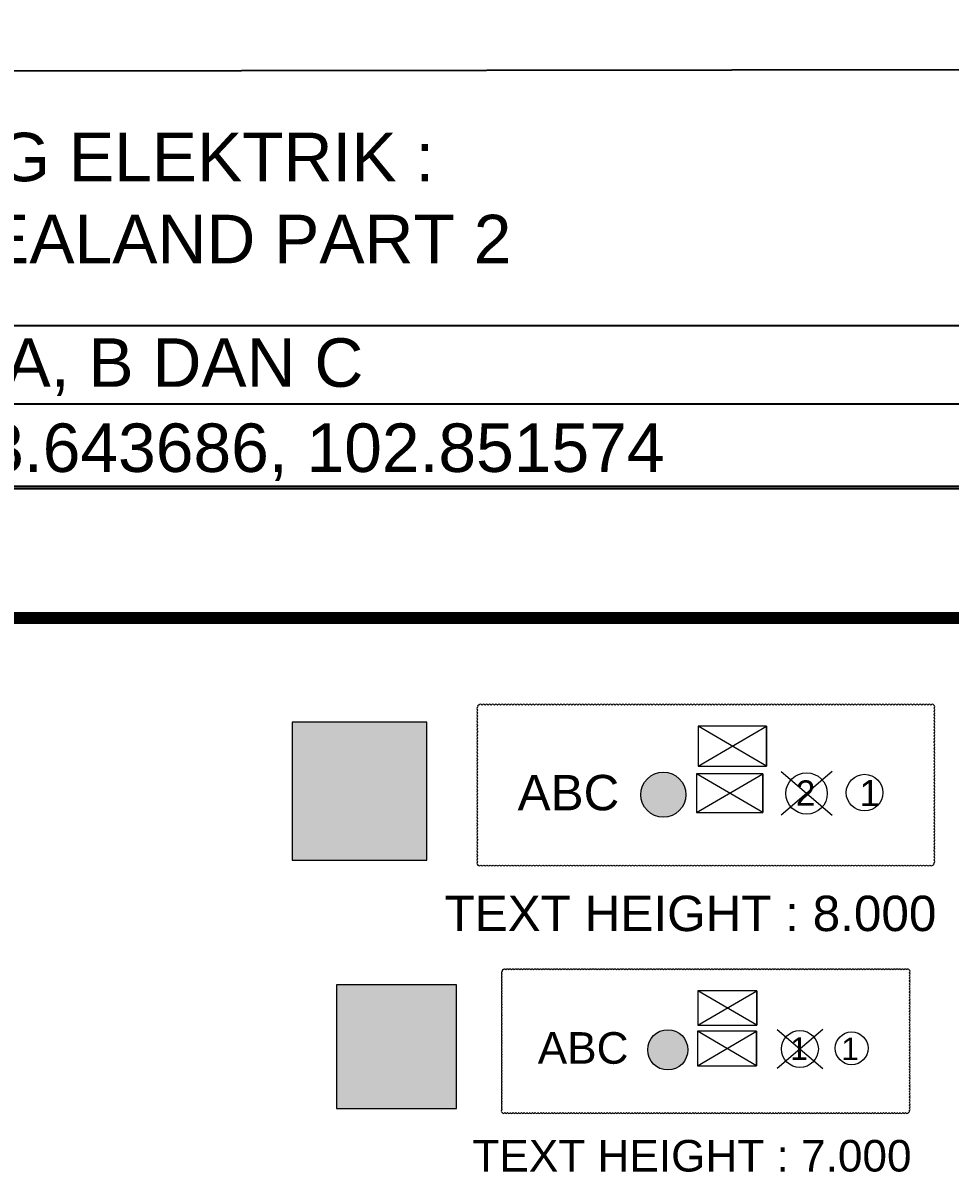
# Model space of a CAD drawing. Header units: inches. Extents: x -2907330 to 774627, y -12404360 to 10502691.
# Drawn here: x 7501.3 to 7711.5, y 2087.7 to 2348.3 of the extents above; entities that cross this region are included whole.
import ezdxf
from ezdxf.enums import TextEntityAlignment as Align

# ---------------------------------------------------------------- set-up
doc = ezdxf.new("R2010")
doc.units = ezdxf.units.IN
doc.header["$MEASUREMENT"] = 0
doc.layers.add('CABLE SERVICE', color=7, linetype='Continuous', lineweight=0)
doc.styles.get("Standard").update_dxf_attribs({"font": 'arial.ttf', "height": 2})
doc.styles.add('style1', font='arial.ttf', dxfattribs={"height": 2})

msp = doc.modelspace()

# ---------------------------------------------------------------- hatches: boundary and pattern name
at = {"lineweight": 0}
h = msp.add_hatch(color=3, dxfattribs=at)
h.dxf.hatch_style = 1
h.paths.add_polyline_path([(7592.88, 2189.71), (7562.37, 2189.71), (7562.37, 2158.35), (7592.88, 2158.35)])
h = msp.add_hatch(color=5, dxfattribs=at)
h.dxf.hatch_style = 1
h.paths.add_polyline_path([(7641.4, 2173.24, 1), (7651.62, 2173.24, 1)])
h = msp.add_hatch(color=3, dxfattribs=at)
h.dxf.hatch_style = 1
h.paths.add_polyline_path([(7599.65, 2130.08), (7572.42, 2130.08), (7572.42, 2102.09), (7599.65, 2102.09)])
h = msp.add_hatch(color=5, dxfattribs=at)
h.dxf.hatch_style = 1
h.paths.add_polyline_path([(7642.96, 2115.37, 1), (7652.08, 2115.37, 1)])

# ---------------------------------------------------------------- linework, layer by layer
at = {"color": 7, "linetype": 'Continuous'}
for p, q in [((5801.01, 2334.93), (7803.2, 2337.82)), ((7192.93, 2279.65), (7803.05, 2279.65)), ((7192.93, 2261.91), (7803.05, 2261.91))]:
    msp.add_line(p, q, dxfattribs=at)
at = {"linetype": 'Continuous', "const_width": 2.7}
msp.add_lwpolyline([(7846.33, 3866.02), (5452.9, 3866.02), (5452.9, 2213.3), (7846.33, 2213.3)], close=True, dxfattribs=at)
for points in [[(5496.19, 3836.72), (7803.05, 3836.72), (7803.05, 2242.6), (5496.19, 2242.6)], [(5496.34, 3837.26), (7803.2, 3837.26), (7803.2, 2243.15), (5496.34, 2243.15)]]:
    msp.add_lwpolyline(points, close=True)
at = {"lineweight": 5}
for points in [[(7604.42, 2157.28, 0.520567), (7605.12, 2157.28, 0.520567), (7605.82, 2157.28, 0.520567), (7606.52, 2157.28, 0.520567), (7607.23, 2157.28, 0.520567), (7607.93, 2157.28, 0.520567), (7608.63, 2157.28, 0.520567), (7609.33, 2157.28, 0.520567), (7610.03, 2157.28, 0.520567), (7610.74, 2157.28, 0.520567), (7611.44, 2157.28, 0.520567), (7612.14, 2157.28, 0.520567), (7612.84, 2157.28, 0.520567), (7613.54, 2157.28, 0.520567), (7614.25, 2157.28, 0.520567), (7614.95, 2157.28, 0.520567), (7615.65, 2157.28, 0.520567), (7616.35, 2157.28, 0.520567), (7617.05, 2157.28, 0.520567), (7617.76, 2157.28, 0.520567), (7618.46, 2157.28, 0.520567), (7619.16, 2157.28, 0.520567), (7619.86, 2157.28, 0.520567), (7620.56, 2157.28, 0.520567), (7621.27, 2157.28, 0.520567), (7621.97, 2157.28, 0.520567), (7622.67, 2157.28, 0.520567), (7623.37, 2157.28, 0.520567), (7624.07, 2157.28, 0.520567), (7624.78, 2157.28, 0.520567), (7625.48, 2157.28, 0.520567), (7626.18, 2157.28, 0.520567), (7626.88, 2157.28, 0.520567), (7627.58, 2157.28, 0.520567), (7628.29, 2157.28, 0.520567), (7628.99, 2157.28, 0.520567), (7629.69, 2157.28, 0.520567), (7630.39, 2157.28, 0.520567), (7631.09, 2157.28, 0.520567), (7631.8, 2157.28, 0.520567), (7632.5, 2157.28, 0.520567), (7633.2, 2157.28, 0.520567), (7633.9, 2157.28, 0.520567), (7634.6, 2157.28, 0.520567), (7635.31, 2157.28, 0.520567), (7636.01, 2157.28, 0.520567), (7636.71, 2157.28, 0.520567), (7637.41, 2157.28, 0.520567), (7638.11, 2157.28, 0.520567), (7638.82, 2157.28, 0.520567), (7639.52, 2157.28, 0.520567), (7640.22, 2157.28, 0.520567), (7640.92, 2157.28, 0.520567), (7641.62, 2157.28, 0.520567), (7642.32, 2157.28, 0.520567), (7643.03, 2157.28, 0.520567), (7643.73, 2157.28, 0.520567), (7644.43, 2157.28, 0.520567), (7645.13, 2157.28, 0.520567), (7645.83, 2157.28, 0.520567), (7646.54, 2157.28, 0.520567), (7647.24, 2157.28, 0.520567), (7647.94, 2157.28, 0.520567), (7648.64, 2157.28, 0.520567), (7649.34, 2157.28, 0.520567), (7650.05, 2157.28, 0.520567), (7650.75, 2157.28, 0.520567), (7651.45, 2157.28, 0.520567), (7652.15, 2157.28, 0.520567), (7652.85, 2157.28, 0.520567), (7653.56, 2157.28, 0.520567), (7654.26, 2157.28, 0.520567), (7654.96, 2157.28, 0.520567), (7655.66, 2157.28, 0.520567), (7656.36, 2157.28, 0.520567), (7657.07, 2157.28, 0.520567), (7657.77, 2157.28, 0.520567), (7658.47, 2157.28, 0.520567), (7659.17, 2157.28, 0.520567), (7659.87, 2157.28, 0.520567), (7660.58, 2157.28, 0.520567), (7661.28, 2157.28, 0.520567), (7661.98, 2157.28, 0.520567), (7662.68, 2157.28, 0.520567), (7663.38, 2157.28, 0.520567), (7664.09, 2157.28, 0.520567), (7664.79, 2157.28, 0.520567), (7665.49, 2157.28, 0.520567), (7666.19, 2157.28, 0.520567), (7666.89, 2157.28, 0.520567), (7667.6, 2157.28, 0.520567), (7668.3, 2157.28, 0.520567), (7669, 2157.28, 0.520567), (7669.7, 2157.28, 0.520567), (7670.4, 2157.28, 0.520567), (7671.11, 2157.28, 0.520567), (7671.81, 2157.28, 0.520567), (7672.51, 2157.28, 0.520567), (7673.21, 2157.28, 0.520567), (7673.91, 2157.28, 0.520567), (7674.62, 2157.28, 0.520567), (7675.32, 2157.28, 0.520567), (7676.02, 2157.28, 0.520567), (7676.72, 2157.28, 0.520567), (7677.42, 2157.28, 0.520567), (7678.13, 2157.28, 0.520567), (7678.83, 2157.28, 0.520567), (7679.53, 2157.28, 0.520567), (7680.23, 2157.28, 0.520567), (7680.93, 2157.28, 0.520567), (7681.64, 2157.28, 0.520567), (7682.34, 2157.28, 0.520567), (7683.04, 2157.28, 0.520567), (7683.74, 2157.28, 0.520567), (7684.44, 2157.28, 0.520567), (7685.15, 2157.28, 0.520567), (7685.85, 2157.28, 0.520567), (7686.55, 2157.28, 0.520567), (7687.25, 2157.28, 0.520567), (7687.95, 2157.28, 0.520567), (7688.66, 2157.28, 0.520567), (7689.36, 2157.28, 0.520567), (7690.06, 2157.28, 0.520567), (7690.76, 2157.28, 0.520567), (7691.46, 2157.28, 0.520567), (7692.17, 2157.28, 0.520567), (7692.87, 2157.28, 0.520567), (7693.57, 2157.28, 0.520567), (7694.27, 2157.28, 0.520567), (7694.97, 2157.28, 0.520567), (7695.68, 2157.28, 0.520567), (7696.38, 2157.28, 0.520567), (7697.08, 2157.28, 0.520567), (7697.78, 2157.28, 0.520567), (7698.48, 2157.28, 0.520567), (7699.19, 2157.28, 0.520567), (7699.89, 2157.28, 0.520567), (7700.59, 2157.28, 0.520567), (7701.29, 2157.28, 0.520567), (7701.99, 2157.28, 0.520567), (7702.7, 2157.28, 0.520567), (7703.4, 2157.28, 0.520567), (7704.1, 2157.28, 0.520567), (7704.8, 2157.28, 0.520567), (7705.5, 2157.28, 0.520567), (7706.21, 2157.28, 0.520567), (7706.91, 2157.28, 0.520567), (7707.61, 2157.28, 0.520567), (7707.86, 2157.74, 0.520567), (7707.86, 2158.44, 0.520567), (7707.86, 2159.14, 0.520567), (7707.86, 2159.84, 0.520567), (7707.86, 2160.54, 0.520567), (7707.86, 2161.25, 0.520567), (7707.86, 2161.95, 0.520567), (7707.86, 2162.65, 0.520567), (7707.86, 2163.35, 0.520567), (7707.86, 2164.05, 0.520567), (7707.86, 2164.76, 0.520567), (7707.86, 2165.46, 0.520567), (7707.86, 2166.16, 0.520567), (7707.86, 2166.86, 0.520567), (7707.86, 2167.56, 0.520567), (7707.86, 2168.27, 0.520567), (7707.86, 2168.97, 0.520567), (7707.86, 2169.67, 0.520567), (7707.86, 2170.37, 0.520567), (7707.86, 2171.07, 0.520567), (7707.86, 2171.78, 0.520567), (7707.86, 2172.48, 0.520567), (7707.86, 2173.18, 0.520567), (7707.86, 2173.88, 0.520567), (7707.86, 2174.58, 0.520567), (7707.86, 2175.29, 0.520567), (7707.86, 2175.99, 0.520567), (7707.86, 2176.69, 0.520567), (7707.86, 2177.39, 0.520567), (7707.86, 2178.09, 0.520567), (7707.86, 2178.8, 0.520567), (7707.86, 2179.5, 0.520567), (7707.86, 2180.2, 0.520567), (7707.86, 2180.9, 0.520567), (7707.86, 2181.6, 0.520567), (7707.86, 2182.31, 0.520567), (7707.86, 2183.01, 0.520567), (7707.86, 2183.71, 0.520567), (7707.86, 2184.41, 0.520567), (7707.86, 2185.11, 0.520567), (7707.86, 2185.82, 0.520567), (7707.86, 2186.52, 0.520567), (7707.86, 2187.22, 0.520567), (7707.86, 2187.92, 0.520567), (7707.86, 2188.62, 0.520567), (7707.86, 2189.33, 0.520567), (7707.86, 2190.03, 0.520567), (7707.86, 2190.73, 0.520567), (7707.86, 2191.43, 0.520567), (7707.86, 2192.13, 0.520567), (7707.86, 2192.84, 0.520567), (7707.86, 2193.54, 0.520567), (7707.19, 2193.57, 0.520567), (7706.48, 2193.57, 0.520567), (7705.78, 2193.57, 0.520567), (7705.08, 2193.57, 0.520567), (7704.38, 2193.57, 0.520567), (7703.68, 2193.57, 0.520567), (7702.97, 2193.57, 0.520567), (7702.27, 2193.57, 0.520567), (7701.57, 2193.57, 0.520567), (7700.87, 2193.57, 0.520567), (7700.17, 2193.57, 0.520567), (7699.46, 2193.57, 0.520567), (7698.76, 2193.57, 0.520567), (7698.06, 2193.57, 0.520567), (7697.36, 2193.57, 0.520567), (7696.66, 2193.57, 0.520567), (7695.95, 2193.57, 0.520567), (7695.25, 2193.57, 0.520567), (7694.55, 2193.57, 0.520567), (7693.85, 2193.57, 0.520567), (7693.15, 2193.57, 0.520567), (7692.44, 2193.57, 0.520567), (7691.74, 2193.57, 0.520567), (7691.04, 2193.57, 0.520567), (7690.34, 2193.57, 0.520567), (7689.64, 2193.57, 0.520567), (7688.93, 2193.57, 0.520567), (7688.23, 2193.57, 0.520567), (7687.53, 2193.57, 0.520567), (7686.83, 2193.57, 0.520567), (7686.13, 2193.57, 0.520567), (7685.42, 2193.57, 0.520567), (7684.72, 2193.57, 0.520567), (7684.02, 2193.57, 0.520567), (7683.32, 2193.57, 0.520567), (7682.62, 2193.57, 0.520567), (7681.91, 2193.57, 0.520567), (7681.21, 2193.57, 0.520567), (7680.51, 2193.57, 0.520567), (7679.81, 2193.57, 0.520567), (7679.11, 2193.57, 0.520567), (7678.4, 2193.57, 0.520567), (7677.7, 2193.57, 0.520567), (7677, 2193.57, 0.520567), (7676.3, 2193.57, 0.520567), (7675.6, 2193.57, 0.520567), (7674.89, 2193.57, 0.520567), (7674.19, 2193.57, 0.520567), (7673.49, 2193.57, 0.520567), (7672.79, 2193.57, 0.520567), (7672.09, 2193.57, 0.520567), (7671.38, 2193.57, 0.520567), (7670.68, 2193.57, 0.520567), (7669.98, 2193.57, 0.520567), (7669.28, 2193.57, 0.520567), (7668.58, 2193.57, 0.520567), (7667.87, 2193.57, 0.520567), (7667.17, 2193.57, 0.520567), (7666.47, 2193.57, 0.520567), (7665.77, 2193.57, 0.520567), (7665.07, 2193.57, 0.520567), (7664.36, 2193.57, 0.520567), (7663.66, 2193.57, 0.520567), (7662.96, 2193.57, 0.520567), (7662.26, 2193.57, 0.520567), (7661.56, 2193.57, 0.520567), (7660.85, 2193.57, 0.520567), (7660.15, 2193.57, 0.520567), (7659.45, 2193.57, 0.520567), (7658.75, 2193.57, 0.520567), (7658.05, 2193.57, 0.520567), (7657.34, 2193.57, 0.520567), (7656.64, 2193.57, 0.520567), (7655.94, 2193.57, 0.520567), (7655.24, 2193.57, 0.520567), (7654.54, 2193.57, 0.520567), (7653.83, 2193.57, 0.520567), (7653.13, 2193.57, 0.520567), (7652.43, 2193.57, 0.520567), (7651.73, 2193.57, 0.520567), (7651.03, 2193.57, 0.520567), (7650.32, 2193.57, 0.520567), (7649.62, 2193.57, 0.520567), (7648.92, 2193.57, 0.520567), (7648.22, 2193.57, 0.520567), (7647.52, 2193.57, 0.520567), (7646.81, 2193.57, 0.520567), (7646.11, 2193.57, 0.520567), (7645.41, 2193.57, 0.520567), (7644.71, 2193.57, 0.520567), (7644.01, 2193.57, 0.520567), (7643.31, 2193.57, 0.520567), (7642.6, 2193.57, 0.520567), (7641.9, 2193.57, 0.520567), (7641.2, 2193.57, 0.520567), (7640.5, 2193.57, 0.520567), (7639.8, 2193.57, 0.520567), (7639.09, 2193.57, 0.520567), (7638.39, 2193.57, 0.520567), (7637.69, 2193.57, 0.520567), (7636.99, 2193.57, 0.520567), (7636.29, 2193.57, 0.520567), (7635.58, 2193.57, 0.520567), (7634.88, 2193.57, 0.520567), (7634.18, 2193.57, 0.520567), (7633.48, 2193.57, 0.520567), (7632.78, 2193.57, 0.520567), (7632.07, 2193.57, 0.520567), (7631.37, 2193.57, 0.520567), (7630.67, 2193.57, 0.520567), (7629.97, 2193.57, 0.520567), (7629.27, 2193.57, 0.520567), (7628.56, 2193.57, 0.520567), (7627.86, 2193.57, 0.520567), (7627.16, 2193.57, 0.520567), (7626.46, 2193.57, 0.520567), (7625.76, 2193.57, 0.520567), (7625.05, 2193.57, 0.520567), (7624.35, 2193.57, 0.520567), (7623.65, 2193.57, 0.520567), (7622.95, 2193.57, 0.520567), (7622.25, 2193.57, 0.520567), (7621.54, 2193.57, 0.520567), (7620.84, 2193.57, 0.520567), (7620.14, 2193.57, 0.520567), (7619.44, 2193.57, 0.520567), (7618.74, 2193.57, 0.520567), (7618.03, 2193.57, 0.520567), (7617.33, 2193.57, 0.520567), (7616.63, 2193.57, 0.520567), (7615.93, 2193.57, 0.520567), (7615.23, 2193.57, 0.520567), (7614.52, 2193.57, 0.520567), (7613.82, 2193.57, 0.520567), (7613.12, 2193.57, 0.520567), (7612.42, 2193.57, 0.520567), (7611.72, 2193.57, 0.520567), (7611.01, 2193.57, 0.520567), (7610.31, 2193.57, 0.520567), (7609.61, 2193.57, 0.520567), (7608.91, 2193.57, 0.520567), (7608.21, 2193.57, 0.520567), (7607.5, 2193.57, 0.520567), (7606.8, 2193.57, 0.520567), (7606.1, 2193.57, 0.520567), (7605.4, 2193.57, 0.520567), (7604.7, 2193.57, 0.520567), (7604.42, 2193.14, 0.520567), (7604.42, 2192.44, 0.520567), (7604.42, 2191.74, 0.520567), (7604.42, 2191.04, 0.520567), (7604.42, 2190.33, 0.520567), (7604.42, 2189.63, 0.520567), (7604.42, 2188.93, 0.520567), (7604.42, 2188.23, 0.520567), (7604.42, 2187.53, 0.520567), (7604.42, 2186.82, 0.520567), (7604.42, 2186.12, 0.520567), (7604.42, 2185.42, 0.520567), (7604.42, 2184.72, 0.520567), (7604.42, 2184.02, 0.520567), (7604.42, 2183.31, 0.520567), (7604.42, 2182.61, 0.520567), (7604.42, 2181.91, 0.520567), (7604.42, 2181.21, 0.520567), (7604.42, 2180.51, 0.520567), (7604.42, 2179.8, 0.520567), (7604.42, 2179.1, 0.520567), (7604.42, 2178.4, 0.520567), (7604.42, 2177.7, 0.520567), (7604.42, 2177, 0.520567), (7604.42, 2176.29, 0.520567), (7604.42, 2175.59, 0.520567), (7604.42, 2174.89, 0.520567), (7604.42, 2174.19, 0.520567), (7604.42, 2173.49, 0.520567), (7604.42, 2172.78, 0.520567), (7604.42, 2172.08, 0.520567), (7604.42, 2171.38, 0.520567), (7604.42, 2170.68, 0.520567), (7604.42, 2169.98, 0.520567), (7604.42, 2169.27, 0.520567), (7604.42, 2168.57, 0.520567), (7604.42, 2167.87, 0.520567), (7604.42, 2167.17, 0.520567), (7604.42, 2166.47, 0.520567), (7604.42, 2165.76, 0.520567), (7604.42, 2165.06, 0.520567), (7604.42, 2164.36, 0.520567), (7604.42, 2163.66, 0.520567), (7604.42, 2162.96, 0.520567), (7604.42, 2162.25, 0.520567), (7604.42, 2161.55, 0.520567), (7604.42, 2160.85, 0.520567), (7604.42, 2160.15, 0.520567), (7604.42, 2159.45, 0.520567), (7604.42, 2158.74, 0.520567), (7604.42, 2158.04, 0.520567)], [(7609.95, 2101.13, 0.520567), (7610.57, 2101.13, 0.520567), (7611.2, 2101.13, 0.520567), (7611.83, 2101.13, 0.520567), (7612.45, 2101.13, 0.520567), (7613.08, 2101.13, 0.520567), (7613.71, 2101.13, 0.520567), (7614.33, 2101.13, 0.520567), (7614.96, 2101.13, 0.520567), (7615.59, 2101.13, 0.520567), (7616.21, 2101.13, 0.520567), (7616.84, 2101.13, 0.520567), (7617.47, 2101.13, 0.520567), (7618.09, 2101.13, 0.520567), (7618.72, 2101.13, 0.520567), (7619.35, 2101.13, 0.520567), (7619.97, 2101.13, 0.520567), (7620.6, 2101.13, 0.520567), (7621.23, 2101.13, 0.520567), (7621.85, 2101.13, 0.520567), (7622.48, 2101.13, 0.520567), (7623.11, 2101.13, 0.520567), (7623.73, 2101.13, 0.520567), (7624.36, 2101.13, 0.520567), (7624.99, 2101.13, 0.520567), (7625.61, 2101.13, 0.520567), (7626.24, 2101.13, 0.520567), (7626.87, 2101.13, 0.520567), (7627.49, 2101.13, 0.520567), (7628.12, 2101.13, 0.520567), (7628.75, 2101.13, 0.520567), (7629.37, 2101.13, 0.520567), (7630, 2101.13, 0.520567), (7630.63, 2101.13, 0.520567), (7631.25, 2101.13, 0.520567), (7631.88, 2101.13, 0.520567), (7632.51, 2101.13, 0.520567), (7633.13, 2101.13, 0.520567), (7633.76, 2101.13, 0.520567), (7634.39, 2101.13, 0.520567), (7635.01, 2101.13, 0.520567), (7635.64, 2101.13, 0.520567), (7636.27, 2101.13, 0.520567), (7636.89, 2101.13, 0.520567), (7637.52, 2101.13, 0.520567), (7638.15, 2101.13, 0.520567), (7638.77, 2101.13, 0.520567), (7639.4, 2101.13, 0.520567), (7640.03, 2101.13, 0.520567), (7640.65, 2101.13, 0.520567), (7641.28, 2101.13, 0.520567), (7641.9, 2101.13, 0.520567), (7642.53, 2101.13, 0.520567), (7643.16, 2101.13, 0.520567), (7643.78, 2101.13, 0.520567), (7644.41, 2101.13, 0.520567), (7645.04, 2101.13, 0.520567), (7645.66, 2101.13, 0.520567), (7646.29, 2101.13, 0.520567), (7646.92, 2101.13, 0.520567), (7647.54, 2101.13, 0.520567), (7648.17, 2101.13, 0.520567), (7648.8, 2101.13, 0.520567), (7649.42, 2101.13, 0.520567), (7650.05, 2101.13, 0.520567), (7650.68, 2101.13, 0.520567), (7651.3, 2101.13, 0.520567), (7651.93, 2101.13, 0.520567), (7652.56, 2101.13, 0.520567), (7653.18, 2101.13, 0.520567), (7653.81, 2101.13, 0.520567), (7654.44, 2101.13, 0.520567), (7655.06, 2101.13, 0.520567), (7655.69, 2101.13, 0.520567), (7656.32, 2101.13, 0.520567), (7656.94, 2101.13, 0.520567), (7657.57, 2101.13, 0.520567), (7658.2, 2101.13, 0.520567), (7658.82, 2101.13, 0.520567), (7659.45, 2101.13, 0.520567), (7660.08, 2101.13, 0.520567), (7660.7, 2101.13, 0.520567), (7661.33, 2101.13, 0.520567), (7661.96, 2101.13, 0.520567), (7662.58, 2101.13, 0.520567), (7663.21, 2101.13, 0.520567), (7663.84, 2101.13, 0.520567), (7664.46, 2101.13, 0.520567), (7665.09, 2101.13, 0.520567), (7665.72, 2101.13, 0.520567), (7666.34, 2101.13, 0.520567), (7666.97, 2101.13, 0.520567), (7667.6, 2101.13, 0.520567), (7668.22, 2101.13, 0.520567), (7668.85, 2101.13, 0.520567), (7669.48, 2101.13, 0.520567), (7670.1, 2101.13, 0.520567), (7670.73, 2101.13, 0.520567), (7671.36, 2101.13, 0.520567), (7671.98, 2101.13, 0.520567), (7672.61, 2101.13, 0.520567), (7673.24, 2101.13, 0.520567), (7673.86, 2101.13, 0.520567), (7674.49, 2101.13, 0.520567), (7675.12, 2101.13, 0.520567), (7675.74, 2101.13, 0.520567), (7676.37, 2101.13, 0.520567), (7677, 2101.13, 0.520567), (7677.62, 2101.13, 0.520567), (7678.25, 2101.13, 0.520567), (7678.88, 2101.13, 0.520567), (7679.5, 2101.13, 0.520567), (7680.13, 2101.13, 0.520567), (7680.75, 2101.13, 0.520567), (7681.38, 2101.13, 0.520567), (7682.01, 2101.13, 0.520567), (7682.63, 2101.13, 0.520567), (7683.26, 2101.13, 0.520567), (7683.89, 2101.13, 0.520567), (7684.51, 2101.13, 0.520567), (7685.14, 2101.13, 0.520567), (7685.77, 2101.13, 0.520567), (7686.39, 2101.13, 0.520567), (7687.02, 2101.13, 0.520567), (7687.65, 2101.13, 0.520567), (7688.27, 2101.13, 0.520567), (7688.9, 2101.13, 0.520567), (7689.53, 2101.13, 0.520567), (7690.15, 2101.13, 0.520567), (7690.78, 2101.13, 0.520567), (7691.41, 2101.13, 0.520567), (7692.03, 2101.13, 0.520567), (7692.66, 2101.13, 0.520567), (7693.29, 2101.13, 0.520567), (7693.91, 2101.13, 0.520567), (7694.54, 2101.13, 0.520567), (7695.17, 2101.13, 0.520567), (7695.79, 2101.13, 0.520567), (7696.42, 2101.13, 0.520567), (7697.05, 2101.13, 0.520567), (7697.67, 2101.13, 0.520567), (7698.3, 2101.13, 0.520567), (7698.93, 2101.13, 0.520567), (7699.55, 2101.13, 0.520567), (7700.18, 2101.13, 0.520567), (7700.81, 2101.13, 0.520567), (7701.43, 2101.13, 0.520567), (7702.06, 2101.13, 0.520567), (7702.28, 2101.54, 0.520567), (7702.28, 2102.16, 0.520567), (7702.28, 2102.79, 0.520567), (7702.28, 2103.42, 0.520567), (7702.28, 2104.04, 0.520567), (7702.28, 2104.67, 0.520567), (7702.28, 2105.3, 0.520567), (7702.28, 2105.92, 0.520567), (7702.28, 2106.55, 0.520567), (7702.28, 2107.18, 0.520567), (7702.28, 2107.8, 0.520567), (7702.28, 2108.43, 0.520567), (7702.28, 2109.06, 0.520567), (7702.28, 2109.68, 0.520567), (7702.28, 2110.31, 0.520567), (7702.28, 2110.94, 0.520567), (7702.28, 2111.56, 0.520567), (7702.28, 2112.19, 0.520567), (7702.28, 2112.82, 0.520567), (7702.28, 2113.44, 0.520567), (7702.28, 2114.07, 0.520567), (7702.28, 2114.7, 0.520567), (7702.28, 2115.32, 0.520567), (7702.28, 2115.95, 0.520567), (7702.28, 2116.58, 0.520567), (7702.28, 2117.2, 0.520567), (7702.28, 2117.83, 0.520567), (7702.28, 2118.46, 0.520567), (7702.28, 2119.08, 0.520567), (7702.28, 2119.71, 0.520567), (7702.28, 2120.34, 0.520567), (7702.28, 2120.96, 0.520567), (7702.28, 2121.59, 0.520567), (7702.28, 2122.22, 0.520567), (7702.28, 2122.84, 0.520567), (7702.28, 2123.47, 0.520567), (7702.28, 2124.1, 0.520567), (7702.28, 2124.72, 0.520567), (7702.28, 2125.35, 0.520567), (7702.28, 2125.98, 0.520567), (7702.28, 2126.6, 0.520567), (7702.28, 2127.23, 0.520567), (7702.28, 2127.86, 0.520567), (7702.28, 2128.48, 0.520567), (7702.28, 2129.11, 0.520567), (7702.28, 2129.74, 0.520567), (7702.28, 2130.36, 0.520567), (7702.28, 2130.99, 0.520567), (7702.28, 2131.62, 0.520567), (7702.28, 2132.24, 0.520567), (7702.28, 2132.87, 0.520567), (7702.28, 2133.5, 0.520567), (7701.68, 2133.52, 0.520567), (7701.05, 2133.52, 0.520567), (7700.43, 2133.52, 0.520567), (7699.8, 2133.52, 0.520567), (7699.17, 2133.52, 0.520567), (7698.55, 2133.52, 0.520567), (7697.92, 2133.52, 0.520567), (7697.3, 2133.52, 0.520567), (7696.67, 2133.52, 0.520567), (7696.04, 2133.52, 0.520567), (7695.42, 2133.52, 0.520567), (7694.79, 2133.52, 0.520567), (7694.16, 2133.52, 0.520567), (7693.54, 2133.52, 0.520567), (7692.91, 2133.52, 0.520567), (7692.28, 2133.52, 0.520567), (7691.66, 2133.52, 0.520567), (7691.03, 2133.52, 0.520567), (7690.4, 2133.52, 0.520567), (7689.78, 2133.52, 0.520567), (7689.15, 2133.52, 0.520567), (7688.52, 2133.52, 0.520567), (7687.9, 2133.52, 0.520567), (7687.27, 2133.52, 0.520567), (7686.64, 2133.52, 0.520567), (7686.02, 2133.52, 0.520567), (7685.39, 2133.52, 0.520567), (7684.76, 2133.52, 0.520567), (7684.14, 2133.52, 0.520567), (7683.51, 2133.52, 0.520567), (7682.88, 2133.52, 0.520567), (7682.26, 2133.52, 0.520567), (7681.63, 2133.52, 0.520567), (7681, 2133.52, 0.520567), (7680.38, 2133.52, 0.520567), (7679.75, 2133.52, 0.520567), (7679.12, 2133.52, 0.520567), (7678.5, 2133.52, 0.520567), (7677.87, 2133.52, 0.520567), (7677.24, 2133.52, 0.520567), (7676.62, 2133.52, 0.520567), (7675.99, 2133.52, 0.520567), (7675.36, 2133.52, 0.520567), (7674.74, 2133.52, 0.520567), (7674.11, 2133.52, 0.520567), (7673.48, 2133.52, 0.520567), (7672.86, 2133.52, 0.520567), (7672.23, 2133.52, 0.520567), (7671.6, 2133.52, 0.520567), (7670.98, 2133.52, 0.520567), (7670.35, 2133.52, 0.520567), (7669.72, 2133.52, 0.520567), (7669.1, 2133.52, 0.520567), (7668.47, 2133.52, 0.520567), (7667.84, 2133.52, 0.520567), (7667.22, 2133.52, 0.520567), (7666.59, 2133.52, 0.520567), (7665.96, 2133.52, 0.520567), (7665.34, 2133.52, 0.520567), (7664.71, 2133.52, 0.520567), (7664.08, 2133.52, 0.520567), (7663.46, 2133.52, 0.520567), (7662.83, 2133.52, 0.520567), (7662.2, 2133.52, 0.520567), (7661.58, 2133.52, 0.520567), (7660.95, 2133.52, 0.520567), (7660.32, 2133.52, 0.520567), (7659.7, 2133.52, 0.520567), (7659.07, 2133.52, 0.520567), (7658.45, 2133.52, 0.520567), (7657.82, 2133.52, 0.520567), (7657.19, 2133.52, 0.520567), (7656.57, 2133.52, 0.520567), (7655.94, 2133.52, 0.520567), (7655.31, 2133.52, 0.520567), (7654.69, 2133.52, 0.520567), (7654.06, 2133.52, 0.520567), (7653.43, 2133.52, 0.520567), (7652.81, 2133.52, 0.520567), (7652.18, 2133.52, 0.520567), (7651.55, 2133.52, 0.520567), (7650.93, 2133.52, 0.520567), (7650.3, 2133.52, 0.520567), (7649.67, 2133.52, 0.520567), (7649.05, 2133.52, 0.520567), (7648.42, 2133.52, 0.520567), (7647.79, 2133.52, 0.520567), (7647.17, 2133.52, 0.520567), (7646.54, 2133.52, 0.520567), (7645.91, 2133.52, 0.520567), (7645.29, 2133.52, 0.520567), (7644.66, 2133.52, 0.520567), (7644.03, 2133.52, 0.520567), (7643.41, 2133.52, 0.520567), (7642.78, 2133.52, 0.520567), (7642.15, 2133.52, 0.520567), (7641.53, 2133.52, 0.520567), (7640.9, 2133.52, 0.520567), (7640.27, 2133.52, 0.520567), (7639.65, 2133.52, 0.520567), (7639.02, 2133.52, 0.520567), (7638.39, 2133.52, 0.520567), (7637.77, 2133.52, 0.520567), (7637.14, 2133.52, 0.520567), (7636.51, 2133.52, 0.520567), (7635.89, 2133.52, 0.520567), (7635.26, 2133.52, 0.520567), (7634.63, 2133.52, 0.520567), (7634.01, 2133.52, 0.520567), (7633.38, 2133.52, 0.520567), (7632.75, 2133.52, 0.520567), (7632.13, 2133.52, 0.520567), (7631.5, 2133.52, 0.520567), (7630.87, 2133.52, 0.520567), (7630.25, 2133.52, 0.520567), (7629.62, 2133.52, 0.520567), (7628.99, 2133.52, 0.520567), (7628.37, 2133.52, 0.520567), (7627.74, 2133.52, 0.520567), (7627.11, 2133.52, 0.520567), (7626.49, 2133.52, 0.520567), (7625.86, 2133.52, 0.520567), (7625.23, 2133.52, 0.520567), (7624.61, 2133.52, 0.520567), (7623.98, 2133.52, 0.520567), (7623.35, 2133.52, 0.520567), (7622.73, 2133.52, 0.520567), (7622.1, 2133.52, 0.520567), (7621.47, 2133.52, 0.520567), (7620.85, 2133.52, 0.520567), (7620.22, 2133.52, 0.520567), (7619.59, 2133.52, 0.520567), (7618.97, 2133.52, 0.520567), (7618.34, 2133.52, 0.520567), (7617.72, 2133.52, 0.520567), (7617.09, 2133.52, 0.520567), (7616.46, 2133.52, 0.520567), (7615.84, 2133.52, 0.520567), (7615.21, 2133.52, 0.520567), (7614.58, 2133.52, 0.520567), (7613.96, 2133.52, 0.520567), (7613.33, 2133.52, 0.520567), (7612.7, 2133.52, 0.520567), (7612.08, 2133.52, 0.520567), (7611.45, 2133.52, 0.520567), (7610.82, 2133.52, 0.520567), (7610.2, 2133.52, 0.520567), (7609.95, 2133.14, 0.520567), (7609.95, 2132.52, 0.520567), (7609.95, 2131.89, 0.520567), (7609.95, 2131.26, 0.520567), (7609.95, 2130.64, 0.520567), (7609.95, 2130.01, 0.520567), (7609.95, 2129.38, 0.520567), (7609.95, 2128.76, 0.520567), (7609.95, 2128.13, 0.520567), (7609.95, 2127.5, 0.520567), (7609.95, 2126.88, 0.520567), (7609.95, 2126.25, 0.520567), (7609.95, 2125.62, 0.520567), (7609.95, 2125, 0.520567), (7609.95, 2124.37, 0.520567), (7609.95, 2123.74, 0.520567), (7609.95, 2123.12, 0.520567), (7609.95, 2122.49, 0.520567), (7609.95, 2121.86, 0.520567), (7609.95, 2121.24, 0.520567), (7609.95, 2120.61, 0.520567), (7609.95, 2119.98, 0.520567), (7609.95, 2119.36, 0.520567), (7609.95, 2118.73, 0.520567), (7609.95, 2118.1, 0.520567), (7609.95, 2117.48, 0.520567), (7609.95, 2116.85, 0.520567), (7609.95, 2116.22, 0.520567), (7609.95, 2115.6, 0.520567), (7609.95, 2114.97, 0.520567), (7609.95, 2114.34, 0.520567), (7609.95, 2113.72, 0.520567), (7609.95, 2113.09, 0.520567), (7609.95, 2112.46, 0.520567), (7609.95, 2111.84, 0.520567), (7609.95, 2111.21, 0.520567), (7609.95, 2110.58, 0.520567), (7609.95, 2109.96, 0.520567), (7609.95, 2109.33, 0.520567), (7609.95, 2108.7, 0.520567), (7609.95, 2108.08, 0.520567), (7609.95, 2107.45, 0.520567), (7609.95, 2106.82, 0.520567), (7609.95, 2106.2, 0.520567), (7609.95, 2105.57, 0.520567), (7609.95, 2104.94, 0.520567), (7609.95, 2104.32, 0.520567), (7609.95, 2103.69, 0.520567), (7609.95, 2103.06, 0.520567), (7609.95, 2102.44, 0.520567), (7609.95, 2101.81, 0.520567)]]:
    msp.add_lwpolyline(points, format="xyb", close=True, dxfattribs=at)
at = {"color": 5, "lineweight": 0}
for points in [[(7562.37, 2158.35), (7592.88, 2158.35), (7592.88, 2189.71), (7562.37, 2189.71)], [(7572.42, 2102.09), (7599.65, 2102.09), (7599.65, 2130.08), (7572.42, 2130.08)]]:
    msp.add_lwpolyline(points, close=True, dxfattribs=at)
at = {"color": 1, "lineweight": 0}
for points in [[(7669.87, 2188.74), (7654.37, 2188.74), (7654.37, 2179.67), (7669.87, 2179.67)], [(7667.7, 2128.76), (7654.31, 2128.76), (7654.31, 2120.93), (7667.7, 2120.93)]]:
    msp.add_lwpolyline(points, close=True, dxfattribs=at)
for points in [[(7654.37, 2179.67), (7669.87, 2188.74), (7669.87, 2179.67), (7654.37, 2188.74)], [(7654.31, 2120.93), (7667.7, 2128.76), (7667.7, 2120.93), (7654.31, 2128.76)]]:
    msp.add_lwpolyline(points, dxfattribs=at)
at = {"color": 30, "lineweight": 0}
for points in [[(7669.06, 2177.97), (7654.06, 2177.97), (7654.06, 2169.19), (7669.06, 2169.19)], [(7667.65, 2119.6), (7654.26, 2119.6), (7654.26, 2111.76), (7667.65, 2111.76)]]:
    msp.add_lwpolyline(points, close=True, dxfattribs=at)
for points in [[(7654.06, 2169.19), (7669.06, 2177.97), (7669.06, 2169.19), (7654.06, 2177.97)], [(7654.26, 2111.76), (7667.65, 2119.6), (7667.65, 2111.76), (7654.26, 2119.6)]]:
    msp.add_lwpolyline(points, dxfattribs=at)
at = {"lineweight": 0}
for centre, radius in [((7646.51, 2173.24), 5.11), ((7678.99, 2173.52), 4.7), ((7692.14, 2173.7), 4.16), ((7647.52, 2115.37), 4.56), ((7677.47, 2115.56), 4.19), ((7689.2, 2115.72), 3.72)]:
    msp.add_circle(centre, radius, dxfattribs=at)
at = {"layer": 'CABLE SERVICE', "lineweight": 0}
for p, q in [((7673.19, 2178.46), (7684.8, 2168.59)), ((7684.8, 2178.46), (7673.19, 2168.59)), ((7672.29, 2119.96), (7682.66, 2111.15)), ((7682.66, 2119.96), (7672.29, 2111.15))]:
    msp.add_line(p, q, dxfattribs=at)

# ---------------------------------------------------------------- texts
at = {"color": 7, "linetype": 'Continuous', "lineweight": 0}
for s, p in [('PENCAWANG ELEKTRIK :', (7500.65, 2317.86)), ('FELDA NEW ZEALAND PART 2', (7500.65, 2299.26)), ('FEEDER : A, B DAN C', (7500.37, 2271.24)), ('COORDINATE GPS : 3.643686, 102.851574', (7493.9, 2251.93))]:
    msp.add_text(s, height=11, dxfattribs=at).set_placement(p, align=Align.MIDDLE_CENTER)
at = {"layer": 'CABLE SERVICE', "style": 'style1'}
for s, height, p in [('2', 5.72, (7676.54, 2170.75)), ('1', 5.91, (7690.99, 2170.64)), ('1', 5.1, (7675.28, 2113.08)), ('1', 5.1, (7686.89, 2113.06))]:
    msp.add_text(s, height=height, dxfattribs=at).set_placement(p)
at = {"layer": 'CABLE SERVICE', "lineweight": 5, "attachment_point": 1, "style": 'style1'}
for s, width, gutter_width, insert, char_height in [('ABC', 31.0249, 14.04, (7613.47, 2177.72), 8.027), ('\\pxqc;TEXT HEIGHT : 8.000', 130.2414, 14.04, (7587.54, 2150.33), 8.0266), ('ABC', 27.6937, 12.53, (7618.03, 2119.38), 7.165), ('\\pxqc;TEXT HEIGHT : 7.000', 116.257, 12.53, (7594.88, 2094.93), 7.1648)]:
    msp.add_mtext_dynamic_manual_height_columns(s, width=width, gutter_width=gutter_width, heights=[0], dxfattribs=dict(at, insert=insert, char_height=char_height))

doc.saveas('drawing.dxf')
